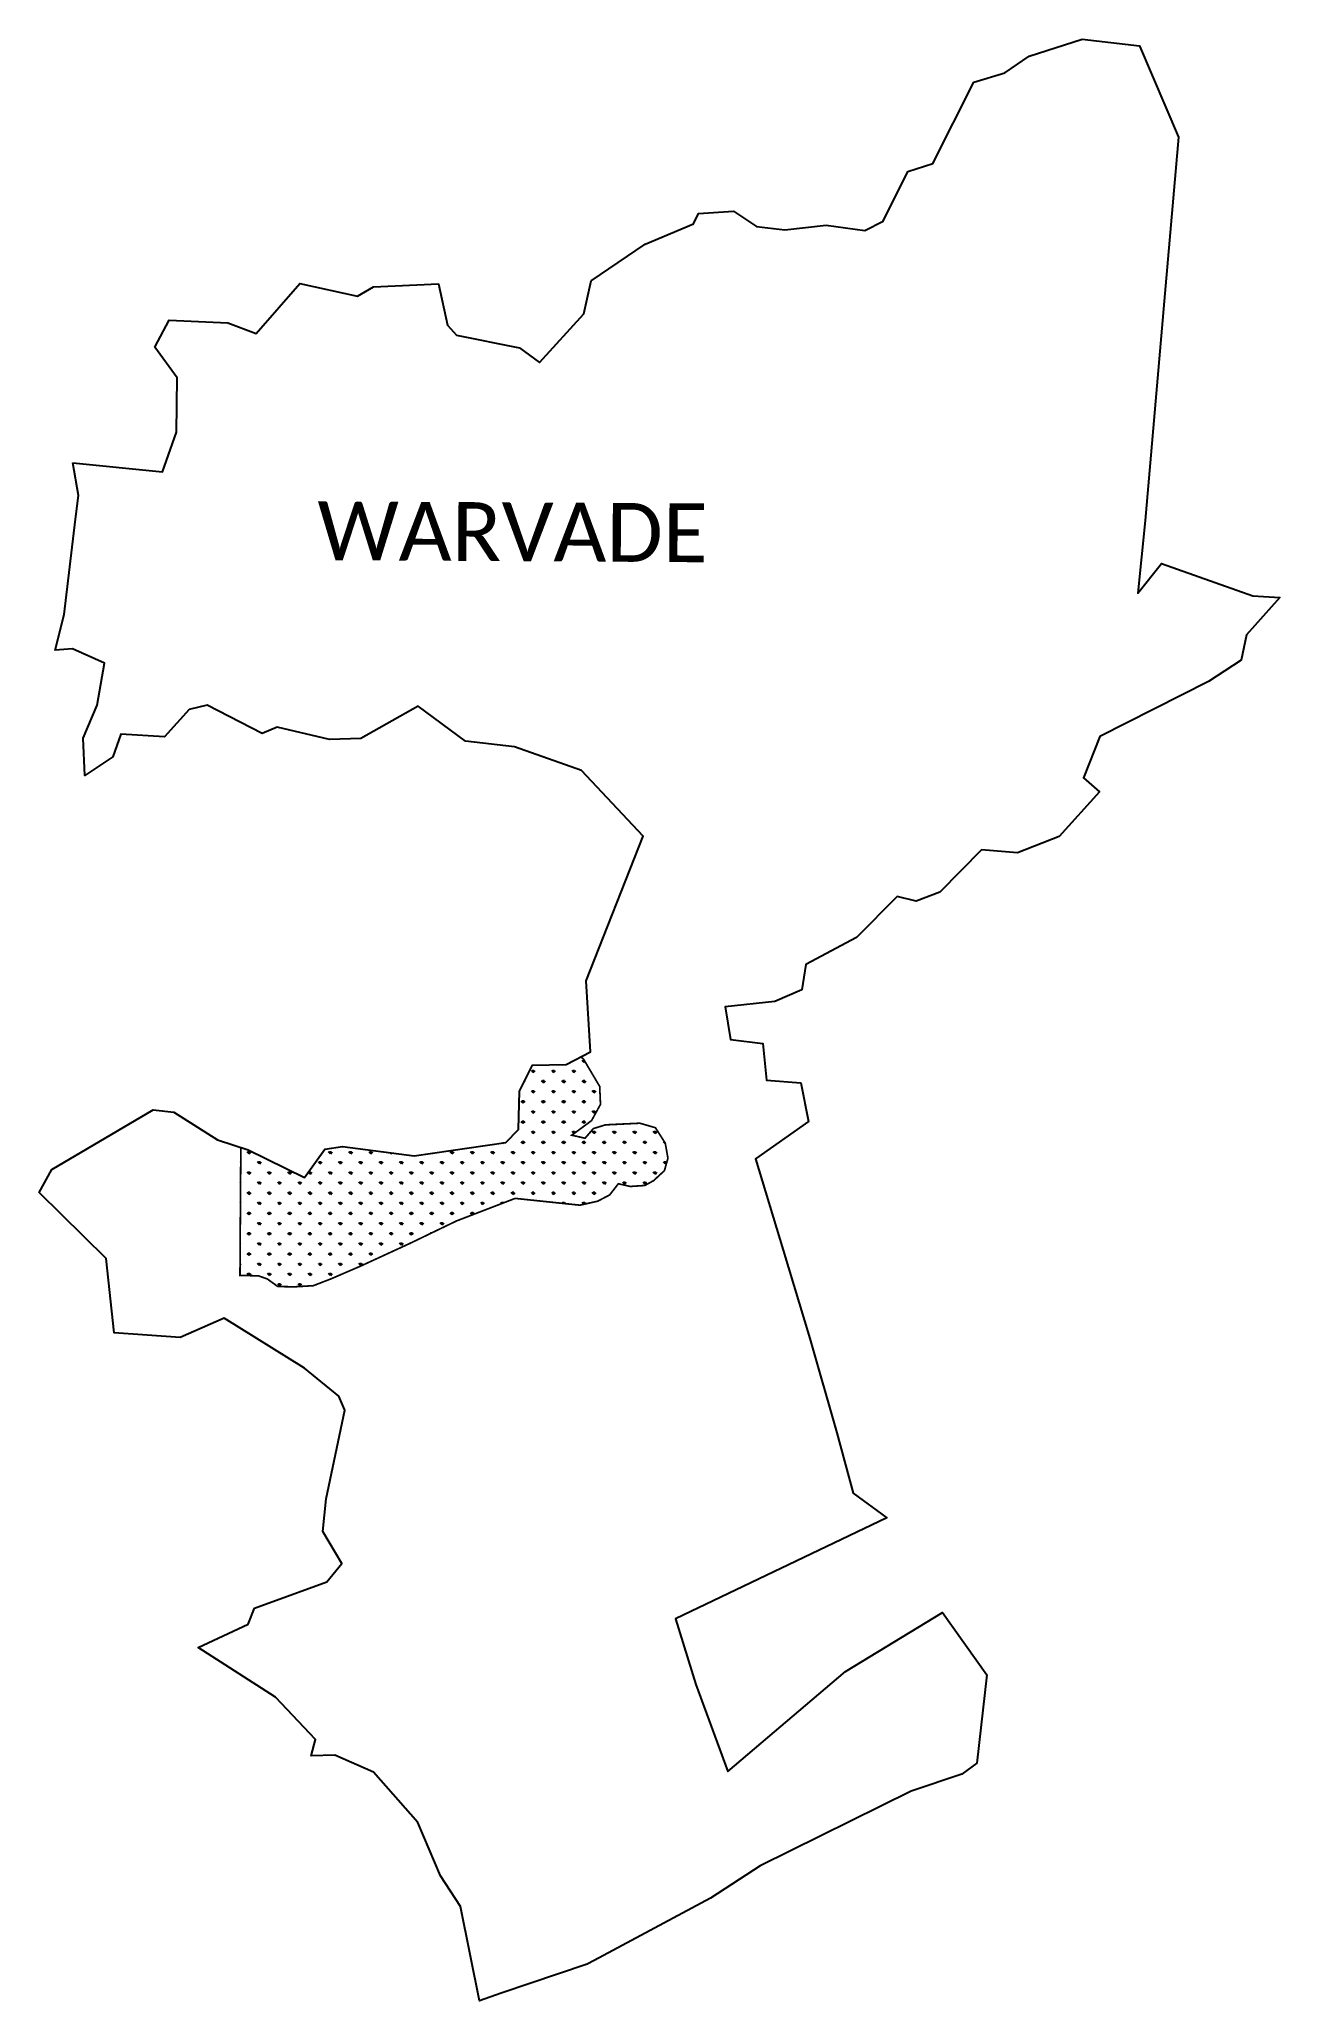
# Model space of a CAD drawing. Header units: metres. Extents: x 313542 to 315738, y 1901058 to 1904529.
import ezdxf

# ---------------------------------------------------------------- set-up
doc = ezdxf.new("R2010")
doc.units = ezdxf.units.M
doc.layers.add('MANGROOVES', color=112, linetype='Continuous')
doc.layers.add('VILLAGE NAME', color=250, linetype='Continuous')
doc.styles.get("Standard").update_dxf_attribs({"font": 'simplex.shx'})

msp = doc.modelspace()

# ---------------------------------------------------------------- hatches: boundary and pattern name
at = {"layer": 'MANGROOVES'}
h = msp.add_hatch(dxfattribs=at)
h.set_pattern_fill('GRASS', color=256)
h.paths.add_polyline_path([(314384.6, 1902478.1), (314463.4, 1902469.8), (314499.2, 1902466.1), (314530.6, 1902473.1), (314551.8, 1902484.2), (314567.2, 1902504), (314588.4, 1902499.2), (314614, 1902500.9), (314629.5, 1902509.4), (314648.8, 1902527.2), (314655, 1902549.2), (314650.3, 1902575.7), (314632.9, 1902603.1), (314605.3, 1902611.1), (314544.4, 1902608.2), (314523, 1902601.6), (314508.3, 1902584.5), (314484.8, 1902589.9), (314519.8, 1902615.7), (314535.6, 1902644.4), (314534.2, 1902676.1), (314505.9, 1902724), (314501, 1902728.6), (314474.7, 1902715), (314415.1, 1902713.7), (314392.2, 1902668), (314390.5, 1902600), (314368.1, 1902577.2), (314205.7, 1902553.2), (314079, 1902570.1), (314047.5, 1902565.3), (314011.8, 1902515.3), (313911.9, 1902564.1), (313899, 1902568.2), (313897.5, 1902341.8), (313929.9, 1902341.1), (313945.8, 1902335.6), (313964.5, 1902322.1), (313994.4, 1902321.7), (314027.2, 1902323.6), (314058.1, 1902335.5), (314111.7, 1902358.6), (314198.4, 1902398.5), (314280.8, 1902438.2)])

# ---------------------------------------------------------------- linework, layer by layer
at = {"color": 3, "flags": 128}
msp.add_lwpolyline([(313601.9, 1903779.7), (313760.6, 1903763.4), (313785.1, 1903833.8), (313786.5, 1903930.1), (313746.8, 1903983.9), (313772.3, 1904031.7), (313876.2, 1904027), (313925.9, 1904008.1), (314003.6, 1904097), (314105.7, 1904074.5), (314133.8, 1904091.2), (314249, 1904096), (314264.9, 1904023.2), (314281, 1904005.4), (314392, 1903983.2), (314427.7, 1903957.2), (314506, 1904043.2), (314518.9, 1904101.4), (314614.5, 1904166.3), (314700.1, 1904202.6), (314709.1, 1904220.8), (314771.3, 1904225), (314811.6, 1904197.8), (314862.2, 1904191.8), (314935.1, 1904199.9), (315003.6, 1904190.6), (315036.1, 1904206.8), (315079.5, 1904294.9), (315124.1, 1904309.4), (315196.6, 1904453.1), (315251.5, 1904469.6), (315294.5, 1904499.1), (315388.2, 1904529), (315489.7, 1904517.3), (315558.9, 1904355.6), (315534.5, 1904079.1), (315499.8, 1903677.7), (315486.9, 1903548.7), (315528.7, 1903601.4), (315690.3, 1903544.1), (315738, 1903541.1), (315679, 1903475.1), (315669.6, 1903430.4), (315612, 1903392.6), (315419.7, 1903295.4), (315390.5, 1903222.3), (315418.7, 1903197.6), (315347.5, 1903118.3), (315274, 1903089.6), (315210.3, 1903094.9), (315136.3, 1903019.6), (315094.5, 1903003.8), (315061, 1903012.2), (314988.9, 1902939.9), (314899.2, 1902891.7), (314891.8, 1902847.3), (314844.4, 1902826.4), (314756.4, 1902816.9), (314765.7, 1902759.5), (314823.1, 1902752), (314829.3, 1902687.2), (314890, 1902682.6), (314903.6, 1902613.9), (314809.9, 1902548.1), (314858.7, 1902386.4), (314905.9, 1902230.3), (314953.9, 1902063.4), (314982.6, 1901956.5), (315042.3, 1901912.7), (314668.6, 1901734.2), (314704.3, 1901618.2), (314760.8, 1901463.8), (314969.4, 1901641), (315141.2, 1901745.7), (315219.7, 1901635.2), (315201.9, 1901478.7), (315175.3, 1901459.3), (315085.4, 1901429.1), (314818.1, 1901297.4), (314730.4, 1901240), (314524.6, 1901129.7), (314512.1, 1901123), (314359.9, 1901072), (314321.4, 1901058.4), (314288, 1901225.1), (314252.5, 1901279.4), (314212.3, 1901374.1), (314133.9, 1901463), (314065.3, 1901492.8), (314023.8, 1901491.7), (314030.9, 1901521), (313960.5, 1901595.4), (313823.8, 1901683.2), (313911.9, 1901725), (313923.1, 1901752.8), (314051.1, 1901799.7), (314077.8, 1901832.2), (314044.4, 1901889), (314050, 1901946.3), (314083.4, 1902103.3), (314072.3, 1902128.3), (314011.8, 1902177.8), (313869.5, 1902265.9), (313791.5, 1902231.7), (313675.1, 1902240.4), (313660.7, 1902372), (313542.2, 1902488.4), (313564.4, 1902529.3), (313744.1, 1902634.8), (313780.3, 1902630.7), (313857.6, 1902581.6), (313911.9, 1902564.1), (314011.8, 1902515.3), (314047.5, 1902565.3), (314079, 1902570.1), (314205.7, 1902553.2), (314368.1, 1902577.2), (314390.5, 1902600), (314392.2, 1902668), (314415.1, 1902713.7), (314474.7, 1902715), (314518.1, 1902737.5), (314510.5, 1902863), (314611.4, 1903119.2), (314502.2, 1903235), (314383.3, 1903277.1), (314296.7, 1903287), (314213.1, 1903349.2), (314111.7, 1903291.6), (314056, 1903289.8), (313963.5, 1903311.8), (313936.7, 1903300.7), (313839.3, 1903351), (313807.3, 1903342.9), (313763.8, 1903294.7), (313686.4, 1903299.7), (313672.4, 1903259.5), (313623, 1903226.1), (313620.2, 1903292.3), (313645, 1903350.7), (313658, 1903424.9), (313601.2, 1903450.4), (313570.1, 1903447.8), (313586.4, 1903511.1), (313606.5, 1903680), (313611.4, 1903722), (313601.9, 1903779.7)], dxfattribs=at)
at = {"layer": 'MANGROOVES', "const_width": 3.04, "flags": 128}
msp.add_lwpolyline([(314501, 1902728.6), (314505.9, 1902724), (314534.2, 1902676.1), (314535.6, 1902644.4), (314519.8, 1902615.7), (314484.8, 1902589.9), (314508.3, 1902584.5), (314523, 1902601.6), (314544.4, 1902608.2), (314605.3, 1902611.1), (314632.9, 1902603.1), (314650.3, 1902575.7), (314655, 1902549.2), (314648.8, 1902527.2), (314629.5, 1902509.4), (314614, 1902500.9), (314588.4, 1902499.2), (314567.2, 1902504), (314551.8, 1902484.2), (314530.6, 1902473.1), (314499.2, 1902466.1), (314463.4, 1902469.8), (314384.6, 1902478.1), (314280.8, 1902438.2), (314198.4, 1902398.5), (314111.7, 1902358.6), (314058.1, 1902335.5), (314027.2, 1902323.6), (313994.4, 1902321.7), (313964.5, 1902322.1), (313945.8, 1902335.6), (313929.9, 1902341.1), (313897.5, 1902341.8), (313899, 1902568.2)], dxfattribs=at)

# ---------------------------------------------------------------- texts
at = {"layer": 'VILLAGE NAME', "insert": (314034.6, 1903711.5), "char_height": 104.042, "attachment_point": 1, "rotation": 359.6762}
msp.add_mtext_dynamic_manual_height_columns('{\\fCalibri|b0|i0|c0|p34;WARVADE}', width=1632.383, gutter_width=520.2, heights=[0], dxfattribs=at)

doc.saveas('drawing.dxf')
